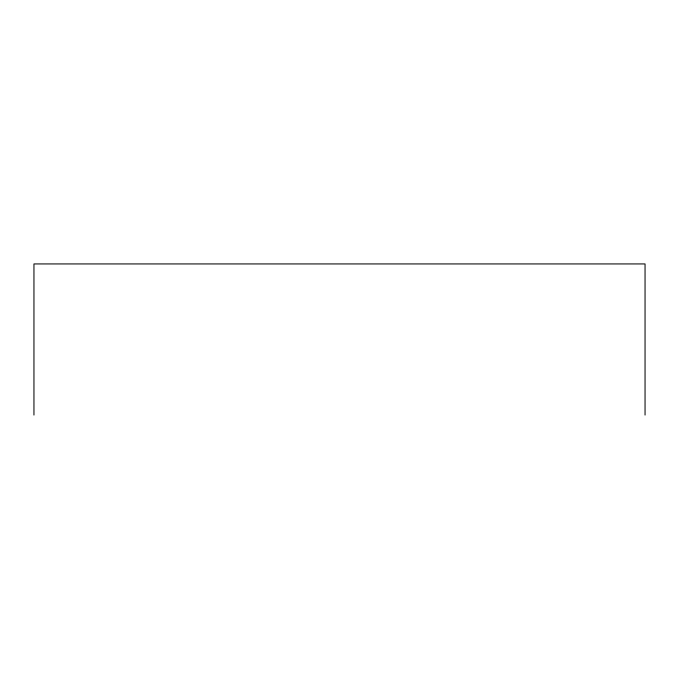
<?xml version="1.0" encoding="UTF-8"?>
<svg xmlns="http://www.w3.org/2000/svg" width="679" height="679" viewBox="0 0 679 679"><rect width="100%" height="100%" fill="white"/><g stroke="black" fill="none" stroke-linecap="round" stroke-linejoin="round"><path stroke-width="1.02" d="M645.05 415.064L645.05 263.936L33.95 263.936L33.95 415.064"/></g></svg>
